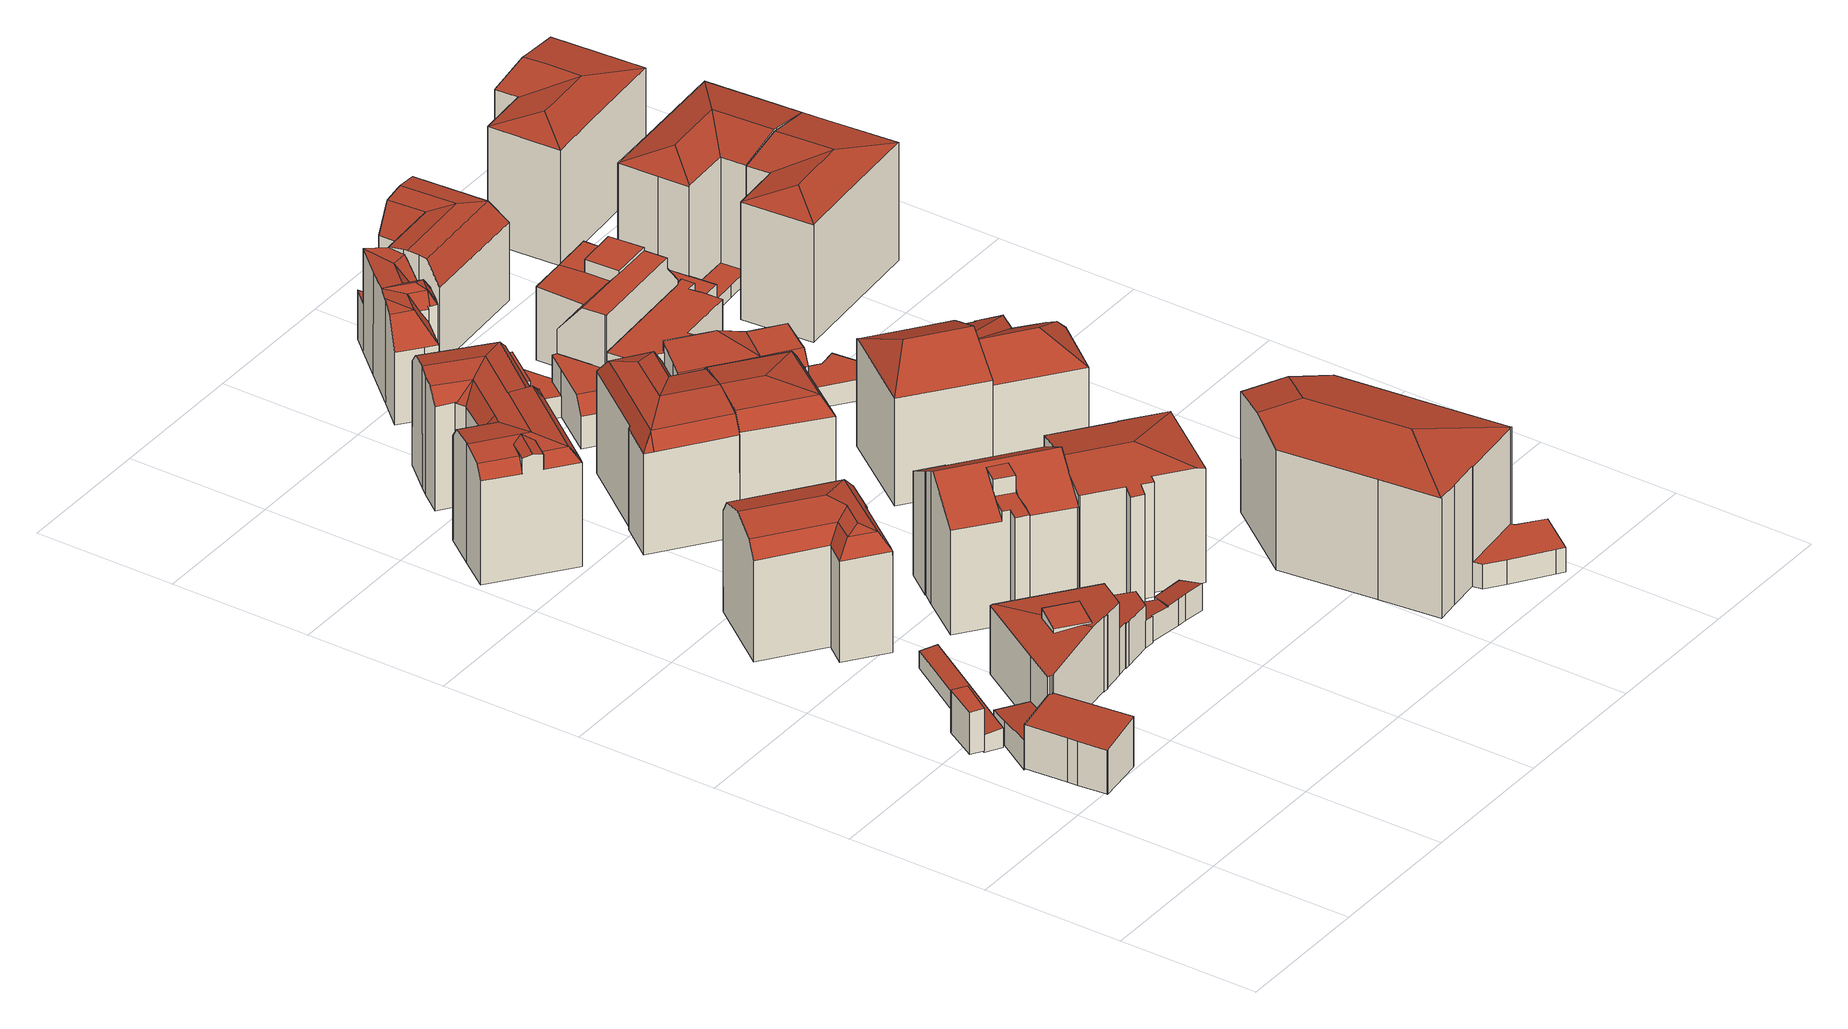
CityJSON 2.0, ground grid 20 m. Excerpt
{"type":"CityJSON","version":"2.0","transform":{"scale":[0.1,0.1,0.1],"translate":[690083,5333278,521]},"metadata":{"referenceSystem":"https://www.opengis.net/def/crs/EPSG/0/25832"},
"CityObjects":{
"building1":{"type":"Building","attributes":{"Gemeindeschluessel":"09162000","HoeheDach":"530.281","HoeheGrund":"523.090","Methode":"2000","NiedrigsteTraufeDesGebaeudes":"529.535","Geometrietyp2DReferenz":"3000","function":"31001_2000","roofType":"1000","measuredHeight":7.19,"storeysAboveGround":2},"geometry":[{"type":"MultiSurface","lod":"2","boundaries":[[[0,1,2,3]],[[4,5,6,7]],[[7,6,8,9]],[[10,11,12,13]],[[14,15,11,10]],[[3,2,16,17]],[[17,16,5,4]],[[13,12,1,0]],[[18,19,15,14]],[[20,8,6,5,16,2,1,12,11,15,19]],[[21,20,19,18]],[[9,21,18,14,10,13,0,3,17,4,7]],[[20,21,9,8]]],"semantics":{"surfaces":[{"type":"WallSurface"},{"type":"RoofSurface"},{"type":"GroundSurface"}],"values":[0,0,0,0,0,0,0,0,0,1,0,2,0]}}]},
"building2":{"type":"Building","attributes":{"Gemeindeschluessel":"09162000","HoeheDach":"529.200","HoeheGrund":"523.000","Methode":"2000","NiedrigsteTraufeDesGebaeudes":"529.200","Geometrietyp2DReferenz":"3000","function":"31001_2000","roofType":"1000","measuredHeight":6.2,"storeysAboveGround":1},"geometry":[{"type":"MultiSurface","lod":"2","boundaries":[[[22,23,24,25]],[[25,24,26,27]],[[23,22,28,29]],[[27,26,29,28]],[[24,23,29,26]],[[22,25,27,28]]],"semantics":{"surfaces":[{"type":"RoofSurface"},{"type":"WallSurface"},{"type":"GroundSurface"}],"values":[0,1,1,2,1,1]}}]},
"building3":{"type":"Building","attributes":{"Gemeindeschluessel":"09162000","HoeheDach":"527.260","HoeheGrund":"522.910","Methode":"2000","NiedrigsteTraufeDesGebaeudes":"526.067","Geometrietyp2DReferenz":"3000","function":"31001_2000","roofType":"1000","measuredHeight":4.35},"geometry":[{"type":"MultiSurface","lod":"2","boundaries":[[[30,31,32,33,34,35]],[[32,31,36,37]],[[37,38,33,32]],[[36,39,40,41,38,37]],[[40,35,34,41]],[[31,30,39,36]],[[30,35,40,39]],[[38,41,34,33]]],"semantics":{"surfaces":[{"type":"GroundSurface"},{"type":"WallSurface"},{"type":"RoofSurface"}],"values":[0,1,1,2,1,1,1,1]}}]},
"building4":{"type":"Building","attributes":{"Gemeindeschluessel":"09162000","HoeheDach":"525.597","HoeheGrund":"522.810","Methode":"2000","NiedrigsteTraufeDesGebaeudes":"525.286","Geometrietyp2DReferenz":"3000","function":"31001_2000","roofType":"1000","measuredHeight":2.79},"geometry":[{"type":"MultiSurface","lod":"2","boundaries":[[[42,43,44,45]],[[46,47,48,49]],[[49,48,50,51]],[[52,53,47,46]],[[45,44,53,52]],[[51,50,43,42]],[[44,43,50,48,47,53]],[[52,46,49,51,42,45]]],"semantics":{"surfaces":[{"type":"WallSurface"},{"type":"RoofSurface"},{"type":"GroundSurface"}],"values":[0,0,0,0,0,0,1,2]}}]},
"building5":{"type":"Building","attributes":{"Gemeindeschluessel":"09162000","HoeheDach":"534.750","HoeheGrund":"522.795","Methode":"2000","NiedrigsteTraufeDesGebaeudes":"532.810","Geometrietyp2DReferenz":"3000","function":"31001_1000","roofType":"1000","measuredHeight":11.96,"storeysAboveGround":3},"geometry":[{"type":"MultiSurface","lod":"2","boundaries":[[[54,55,56,57]],[[58,59,60,61]],[[62,63,64,65]],[[66,67,68,63,62]],[[69,70,71,54,57,72,73,66,62,65,74,75,76,77,78]],[[63,68,79,80,81,82,83,84,85,86,87,88,64]],[[83,89,69,78,84]],[[57,56,90,72]],[[80,91,92,81]],[[69,89,93,70]],[[75,87,86,76]],[[73,94,67,66]],[[84,78,77,85]],[[76,86,85,77]],[[71,95,55,54]],[[60,91,80,79,61]],[[65,64,88,74]],[[92,59,58,82,81]],[[74,88,87,75]],[[83,82,58,61,79,68,67,94,90,56,55,95,93,89]],[[60,59,92,91]],[[72,90,94,73]],[[70,93,95,71]]],"semantics":{"surfaces":[{"type":"WallSurface"},{"type":"GroundSurface"},{"type":"RoofSurface"}],"values":[0,0,0,0,1,2,0,0,0,0,0,0,0,0,0,0,0,0,0,2,2,0,0]}}]},
"building6":{"type":"Building","attributes":{"Gemeindeschluessel":"09162000","HoeheDach":"540.780","HoeheGrund":"522.710","Methode":"2000","NiedrigsteTraufeDesGebaeudes":"537.355","Geometrietyp2DReferenz":"3000","function":"31001_1000","roofType":"3400","measuredHeight":18.07,"storeysAboveGround":5},"geometry":[{"type":"MultiSurface","lod":"2","boundaries":[[[96,97,98,99,100,101,102,103]],[[104,105,106,107]],[[99,98,108,109,110]],[[99,110,111,107,106,112,100]],[[96,103,113,114,115]],[[116,117,104,107,111]],[[115,114,118,119,120]],[[105,121,112,106]],[[109,116,111,110]],[[118,114,113,122,121,105]],[[119,116,109,108,120]],[[97,96,115,120]],[[102,122,113,103]],[[118,105,104,117,123]],[[97,120,108,98]],[[123,117,116,119]],[[101,121,122,102]],[[100,112,121,101]],[[118,123,119]]],"semantics":{"surfaces":[{"type":"GroundSurface"},{"type":"RoofSurface"},{"type":"WallSurface"}],"values":[0,1,2,2,2,1,1,1,1,1,1,2,2,1,2,1,2,2,1]}}]},
"building7":{"type":"Building","attributes":{"Gemeindeschluessel":"09162000","HoeheDach":"525.700","HoeheGrund":"522.750","Methode":"2000","NiedrigsteTraufeDesGebaeudes":"525.137","Geometrietyp2DReferenz":"3000","function":"31001_2000","roofType":"3100","measuredHeight":2.95},"geometry":[{"type":"MultiSurface","lod":"2","boundaries":[[[124,125,126,127,128]],[[128,127,129,130]],[[131,132,125,124]],[[124,128,130,133,134,131]],[[135,136,129,127,126]],[[133,136,135,137,134]],[[134,137,132,131]],[[130,129,136,133]],[[132,137,135,126,125]]],"semantics":{"surfaces":[{"type":"WallSurface"},{"type":"GroundSurface"},{"type":"RoofSurface"}],"values":[0,0,0,1,2,0,0,0,2]}}]},
"building8":{"type":"Building","attributes":{"Gemeindeschluessel":"09162000","HoeheDach":"529.600","HoeheGrund":"522.852","Methode":"2000","NiedrigsteTraufeDesGebaeudes":"525.280","Geometrietyp2DReferenz":"3000","function":"31001_2000","roofType":"1000","measuredHeight":6.75},"geometry":[{"type":"MultiSurface","lod":"2","boundaries":[[[138,139,140,141,142,143,144,145,146]],[[147,148,149,150]],[[151,152,153]],[[154,139,138,155]],[[156,153,152,157,158,159,160,161,162]],[[163,164,156,162]],[[165,166,149,148,167,168]],[[169,170,171,172]],[[173,159,158,174]],[[171,170,175,151,153,156,176]],[[177,161,160,178]],[[164,179,165,168,180,181,176,156]],[[182,169,172,183,154,155,184,185,186,187,188,147,150,189,179,164,163,177,178,173,174,190]],[[150,149,166,189]],[[163,162,161,177]],[[180,191,192,181]],[[183,140,139,154]],[[185,145,144,186]],[[186,144,143,191,187]],[[155,138,146,184]],[[174,158,157,190]],[[182,175,170,169]],[[188,167,148,147]],[[189,166,165,179]],[[178,160,159,173]],[[184,146,145,185]],[[182,190,157,152,151,175]],[[188,187,191,180,168,167]],[[172,171,141,140,183]],[[191,143,142,192]],[[171,176,181,192,142,141]]],"semantics":{"surfaces":[{"type":"RoofSurface"},{"type":"WallSurface"},{"type":"GroundSurface"}],"values":[0,1,1,1,0,1,0,1,1,0,1,1,2,1,1,0,1,1,1,1,1,1,1,1,1,1,1,1,1,1,1]}}]},
"building9":{"type":"Building","attributes":{"Gemeindeschluessel":"09162000","HoeheDach":"540.481","HoeheGrund":"522.780","Methode":"2000","NiedrigsteTraufeDesGebaeudes":"538.000","Geometrietyp2DReferenz":"3000","function":"31001_1000","roofType":"3400","measuredHeight":17.7,"storeysAboveGround":5},"geometry":[{"type":"MultiSurface","lod":"2","boundaries":[[[193,194,195,196,197]],[[198,199,200,201,202]],[[203,204,205,206]],[[205,204,207,208]],[[209,210,211,212,213]],[[214,215,216]],[[217,218,219]],[[220,221,222,223,224,199,198,225,226,210,209,227,228,229,230]],[[224,223,231,195,194,232]],[[228,227,233,234,235,236]],[[219,218,237,238]],[[196,239,197]],[[206,220,230,203]],[[237,240,238]],[[238,205,208]],[[241,193,197,239,242]],[[216,215,243,244]],[[244,217,219,216]],[[240,245,206,238]],[[246,196,195,231]],[[241,243,215,214,193]],[[208,207,247,248,249,250]],[[238,206,205]],[[222,217,244,243,241,242,246,231,223]],[[208,250,219,238]],[[228,236,251,229]],[[209,213,233,227]],[[252,247,253]],[[193,250,249,254,232,194]],[[207,234,233,213,212,247]],[[249,201,200,254]],[[221,245,240,237,218,217,222]],[[249,248,202,201]],[[219,250,193,214,216]],[[226,225,252,253,255]],[[248,247,252,202]],[[221,220,206,245]],[[226,255,211,210]],[[199,224,232,254,200]],[[198,202,252,225]],[[246,242,239,196]],[[203,230,229,251]],[[207,204,235,234]],[[255,253,247,212,211]],[[251,236,235,204,203]]],"semantics":{"surfaces":[{"type":"RoofSurface"},{"type":"WallSurface"},{"type":"GroundSurface"}],"values":[0,1,0,0,1,1,0,2,1,1,0,1,1,0,0,0,1,0,0,0,0,0,0,1,0,1,1,0,0,0,0,1,0,0,1,0,1,1,1,1,1,1,0,0,0]}}]},
"building10":{"type":"Building","attributes":{"Gemeindeschluessel":"09162000","HoeheDach":"542.320","HoeheGrund":"522.720","Methode":"2000","NiedrigsteTraufeDesGebaeudes":"537.851","Geometrietyp2DReferenz":"3000","function":"31001_1000","roofType":"3100","measuredHeight":19.6,"storeysAboveGround":5},"geometry":[{"type":"MultiSurface","lod":"2","boundaries":[[[256,257,258,259]],[[260,261,262,263,264,265]],[[262,266,267,263]],[[268,269,270,271]],[[272,273,274,275]],[[265,264,276]],[[266,262,261]],[[277,278,279,280]],[[281,282,283,284]],[[285,261,260]],[[277,286,287,288,278]],[[285,289,290]],[[264,263,267]],[[280,279,257,256]],[[286,271,270,291,292,287]],[[292,291,276]],[[259,258,293,294]],[[289,285,260,265,276,291,270,269,295]],[[294,293,282,281]],[[296,297,290,298]],[[299,298,290,289,295]],[[300,275,274,301,302]],[[300,296,298,299,268,271,286,277,280,256,259,294,281,284,272,275]],[[299,295,269,268]],[[300,302,297,296]],[[301,288,287,292,276,264,267,266,261,285,290,297,302]],[[284,283,273,272]],[[301,274,273,283,282,293,258,257,279,278,288]]],"semantics":{"surfaces":[{"type":"WallSurface"},{"type":"RoofSurface"},{"type":"GroundSurface"}],"values":[0,0,1,0,0,0,0,0,0,0,0,0,0,0,0,0,0,1,0,0,0,0,2,0,0,1,0,1]}}]},
"building11":{"type":"Building","attributes":{"Gemeindeschluessel":"09162000","HoeheDach":"540.750","HoeheGrund":"522.820","Methode":"2000","NiedrigsteTraufeDesGebaeudes":"537.473","Geometrietyp2DReferenz":"3000","function":"31001_1000","roofType":"3100","measuredHeight":17.93,"storeysAboveGround":5},"geometry":[{"type":"MultiSurface","lod":"2","boundaries":[[[303,304,305,306]],[[307,308,309,310]],[[304,311,312,313,314,315,316,305]],[[317,318,319,320,321]],[[322,323,313,312]],[[320,319,316,315,324,325]],[[326,327,328,323,322,307]],[[329,317,321,330]],[[331,332,317,329]],[[326,325,324,327]],[[332,303,306,318,317]],[[329,330,326,307]],[[313,323,328,314]],[[330,321,326]],[[331,329,307,310]],[[316,319,318,306,305]],[[304,303,332,331,310,309,311]],[[328,327,324,315,314]],[[308,307,322]],[[312,311,309,308,322]],[[320,325,326,321]]],"semantics":{"surfaces":[{"type":"WallSurface"},{"type":"RoofSurface"},{"type":"GroundSurface"}],"values":[0,1,2,1,0,0,1,1,1,1,1,1,0,1,1,0,0,0,1,0,1]}}]},
"building12":{"type":"Building","attributes":{"Gemeindeschluessel":"09162000","HoeheDach":"541.090","HoeheGrund":"522.820","Methode":"2000","NiedrigsteTraufeDesGebaeudes":"539.220","Geometrietyp2DReferenz":"3000","function":"31001_1000","roofType":"3200","measuredHeight":18.27,"storeysAboveGround":5},"geometry":[{"type":"MultiSurface","lod":"2","boundaries":[[[333,334,335,336]],[[337,338,339,340,341,342,343,344,345,346,347]],[[348,349,344,343,350]],[[351,337,347,352]],[[353,354,334,333]],[[355,346,345,356]],[[357,358,342,341]],[[348,350,354,353]],[[341,340,359,360,357]],[[361,339,338,362]],[[360,359,361,362,351,352,355,356,349,348,353,333,336,363]],[[356,345,344,349]],[[337,351,362,338]],[[342,358,364,335,334,354,350,343]],[[357,360,363,364,358]],[[346,355,352,347]],[[336,335,364,363]],[[359,340,339,361]]],"semantics":{"surfaces":[{"type":"WallSurface"},{"type":"RoofSurface"},{"type":"GroundSurface"}],"values":[0,1,0,0,0,0,1,0,0,0,2,0,0,1,0,0,0,0]}}]},
"building13":{"type":"Building","attributes":{"Gemeindeschluessel":"09162000","HoeheDach":"540.909","HoeheGrund":"522.875","Methode":"2000","NiedrigsteTraufeDesGebaeudes":"537.781","Geometrietyp2DReferenz":"3000","function":"31001_1000","roofType":"3200","measuredHeight":18.03,"storeysAboveGround":4},"geometry":[{"type":"MultiSurface","lod":"2","boundaries":[[[365,366,367,368,369,370,371]],[[372,373,374,375,376,377,378,379]],[[380,381,382,383]],[[384,371,370,372,379,385]],[[372,370,369,373]],[[380,378,381]],[[385,379,378,380]],[[384,386,365,371]],[[366,376,375,367]],[[381,378,377,382]],[[367,375,374,368]],[[365,386,383,382,377,376,366]],[[384,385,380,383,386]],[[368,374,373,369]]],"semantics":{"surfaces":[{"type":"GroundSurface"},{"type":"RoofSurface"},{"type":"WallSurface"}],"values":[0,1,1,2,2,1,1,2,2,1,2,2,1,2]}}]},
"building14":{"type":"Building","attributes":{"Gemeindeschluessel":"09162000","HoeheDach":"524.610","HoeheGrund":"522.858","Methode":"2000","NiedrigsteTraufeDesGebaeudes":"524.610","Geometrietyp2DReferenz":"3000","function":"31001_2000","roofType":"1000","measuredHeight":1.75},"geometry":[{"type":"MultiSurface","lod":"2","boundaries":[[[387,388,389,390]],[[391,392,393,394]],[[389,388,391,394]],[[388,387,392,391]],[[387,390,393,392]],[[394,393,390,389]]],"semantics":{"surfaces":[{"type":"WallSurface"},{"type":"GroundSurface"},{"type":"RoofSurface"}],"values":[0,0,1,0,2,0]}}]},
"building15":{"type":"Building","attributes":{"Gemeindeschluessel":"09162000","HoeheDach":"525.666","HoeheGrund":"522.957","Methode":"2000","NiedrigsteTraufeDesGebaeudes":"525.666","Geometrietyp2DReferenz":"3000","function":"31001_2000","roofType":"1000","measuredHeight":2.71,"storeysAboveGround":1},"geometry":[{"type":"MultiSurface","lod":"2","boundaries":[[[395,396,397,398,399,400]],[[395,401,402,396]],[[403,404,405,406,402,401]],[[396,402,406,397]],[[398,405,404,399]],[[399,404,403,400]],[[400,403,401,395]],[[397,406,405,398]]],"semantics":{"surfaces":[{"type":"GroundSurface"},{"type":"WallSurface"},{"type":"RoofSurface"}],"values":[0,1,2,1,1,1,1,1]}}]},
"building16":{"type":"Building","attributes":{"Gemeindeschluessel":"09162000","HoeheDach":"528.750","HoeheGrund":"522.750","Methode":"3220","NiedrigsteTraufeDesGebaeudes":"528.750","Geometrietyp2DReferenz":"3000","function":"31001_2000","roofType":"9999","measuredHeight":6},"geometry":[{"type":"MultiSurface","lod":"2","boundaries":[[[407,408,409,410]],[[408,411,412,409]],[[410,409,412,413,414]],[[415,416,414,413]],[[416,415,411,408,407]],[[411,415,413,412]],[[416,407,410,414]]],"semantics":{"surfaces":[{"type":"WallSurface"},{"type":"GroundSurface"},{"type":"RoofSurface"}],"values":[0,0,1,0,2,0,0]}}]},
"building17":{"type":"Building","attributes":{"Gemeindeschluessel":"09162000","HoeheDach":"529.660","HoeheGrund":"522.800","Methode":"2000","NiedrigsteTraufeDesGebaeudes":"527.504","Geometrietyp2DReferenz":"3000","function":"31001_1000","roofType":"1000","measuredHeight":6.86,"storeysAboveGround":2},"geometry":[{"type":"MultiSurface","lod":"2","boundaries":[[[417,418,419,420]],[[421,422,423,424]],[[425,426,427,428,429]],[[427,426,419,418,430,423,422,431,432,433,434]],[[428,427,434,435]],[[436,431,422,421]],[[437,435,434,433,438]],[[439,430,418,417]],[[424,423,430,439]],[[420,419,426,425]],[[438,433,432,440]],[[429,428,435,437]],[[440,432,431,436]],[[437,438,440,436,421,424,439,417,420,425,429]]],"semantics":{"surfaces":[{"type":"WallSurface"},{"type":"RoofSurface"},{"type":"GroundSurface"}],"values":[0,0,0,1,1,0,0,0,0,0,0,0,0,2]}}]},
"building18":{"type":"Building","attributes":{"Gemeindeschluessel":"09162000","HoeheDach":"537.560","HoeheGrund":"522.460","Methode":"2000","NiedrigsteTraufeDesGebaeudes":"529.560","Geometrietyp2DReferenz":"3000","function":"31001_1000","roofType":"1000","measuredHeight":15.1,"storeysAboveGround":3},"geometry":[{"type":"MultiSurface","lod":"2","boundaries":[[[441,442,443,444,445,446,447]],[[446,445,448]],[[449,450,451]],[[445,444,452,448]],[[453,454,455,456,457]],[[458,459,460,461,462]],[[463,464,465,458,462,466]],[[467,449,451,468,453]],[[469,468,451,470]],[[467,453,457,464,463]],[[471,472,473]],[[474,475,476,470,451,450]],[[452,474,450,449,467]],[[468,477,454,453]],[[478,479,480,481]],[[482,475,474,452]],[[443,442,482,452]],[[483,457,456,484]],[[485,486,487,484,456,455]],[[448,452,488]],[[484,487,489,483]],[[446,448,490]],[[491,466,462,461]],[[460,480,479,491,461]],[[492,463,466,491]],[[463,488,452,467]],[[441,476,475,482,442]],[[460,459,481,480]],[[493,489,487,486]],[[444,443,452]],[[494,483,489,493]],[[495,477,468,469]],[[496,447,446,490,497]],[[492,473,472,497,490,448]],[[476,441,447,496,478,481,459,458,465,494,493,486,485,495,469,470]],[[463,492,448,488]],[[465,464,457,483,494]],[[495,485,455,454,477]],[[471,479,478,496,497,472]],[[471,473,492,491,479]]],"semantics":{"surfaces":[{"type":"WallSurface"},{"type":"RoofSurface"},{"type":"GroundSurface"}],"values":[0,1,0,1,1,0,0,1,0,1,0,0,1,1,0,1,1,0,0,1,1,1,1,1,1,1,0,0,0,1,0,0,0,1,2,1,0,0,0,1]}}]},
"building19":{"type":"Building","attributes":{"Gemeindeschluessel":"09162000","HoeheDach":"525.830","HoeheGrund":"522.740","Methode":"2000","NiedrigsteTraufeDesGebaeudes":"525.830","Geometrietyp2DReferenz":"3000","function":"31001_2463","roofType":"1000","measuredHeight":3.09},"geometry":[{"type":"MultiSurface","lod":"2","boundaries":[[[498,499,500,501]],[[502,503,504,505,500,499]],[[501,500,505,506]],[[507,502,499,498]],[[508,503,502,507]],[[498,501,506,509,508,507]],[[506,505,504,509]],[[509,504,503,508]]],"semantics":{"surfaces":[{"type":"WallSurface"},{"type":"RoofSurface"},{"type":"GroundSurface"}],"values":[0,1,0,0,0,2,0,0]}}]},
"building20":{"type":"Building","attributes":{"Gemeindeschluessel":"09162000","HoeheDach":"542.070","HoeheGrund":"522.869","Methode":"2000","NiedrigsteTraufeDesGebaeudes":"538.625","Geometrietyp2DReferenz":"3000","function":"31001_1000","roofType":"3200","measuredHeight":19.2,"storeysAboveGround":5},"geometry":[{"type":"MultiSurface","lod":"2","boundaries":[[[510,511,512,513]],[[510,514,515,516,511]],[[517,518,519,515]],[[520,517,515,514]],[[520,514,510,513,521,522,523]],[[519,516,515]],[[522,524,525,523]],[[521,526,524,522]],[[518,525,524,526,512,511,516,519]],[[513,512,526,521]],[[520,523,525,518,517]]],"semantics":{"surfaces":[{"type":"WallSurface"},{"type":"RoofSurface"},{"type":"GroundSurface"}],"values":[0,0,1,0,2,1,0,0,1,0,0]}}]},
"building21":{"type":"Building","attributes":{"Gemeindeschluessel":"09162000","HoeheDach":"542.350","HoeheGrund":"522.806","Methode":"2000","NiedrigsteTraufeDesGebaeudes":"526.430","Geometrietyp2DReferenz":"3000","function":"31001_1000","roofType":"3200","measuredHeight":19.54,"storeysAboveGround":6},"geometry":[{"type":"MultiSurface","lod":"2","boundaries":[[[527,528,529,530]],[[527,530,531,532,533,534,535,536]],[[537,538,539,540]],[[536,541,542,543,528,527]],[[544,540,539,545,546]],[[547,548,549,550]],[[547,550,551,537,540,544,552,553,554,542,541,555,556,557,558,559]],[[541,536,535,555]],[[560,561,546,545]],[[556,534,533,557]],[[552,544,546,561,562]],[[528,543,563,564,565,566,549,548,529]],[[554,563,543,542]],[[558,532,531,559]],[[538,567,566,565,560,545,539]],[[555,535,534,556]],[[551,567,538,537]],[[557,533,532,558]],[[552,562,568,553]],[[554,553,568,564,563]],[[551,550,549,566,567]],[[565,564,568,562,561,560]],[[547,559,531,530,529,548]]],"semantics":{"surfaces":[{"type":"WallSurface"},{"type":"RoofSurface"},{"type":"GroundSurface"}],"values":[0,1,0,0,0,0,2,0,1,0,0,1,0,0,1,0,0,0,0,0,0,1,0]}}]},
"building22":{"type":"Building","attributes":{"Gemeindeschluessel":"09162000","HoeheDach":"524.960","HoeheGrund":"522.731","Methode":"2000","NiedrigsteTraufeDesGebaeudes":"524.960","Geometrietyp2DReferenz":"3000","function":"31001_2000","roofType":"1000","measuredHeight":2.23},"geometry":[{"type":"MultiSurface","lod":"2","boundaries":[[[569,570,571,572]],[[506,573,574,501]],[[574,573,571,570,575,576,577]],[[572,571,573,506]],[[578,575,570,569]],[[579,580,578,569,572,506,501]],[[501,574,577,579]],[[580,576,575,578]],[[579,577,576,580]]],"semantics":{"surfaces":[{"type":"WallSurface"},{"type":"RoofSurface"},{"type":"GroundSurface"}],"values":[0,0,1,0,0,2,0,0,0]}}]},
"building23":{"type":"Building","attributes":{"Gemeindeschluessel":"09162000","HoeheDach":"533.553","HoeheGrund":"522.629","Methode":"2000","NiedrigsteTraufeDesGebaeudes":"530.697","Geometrietyp2DReferenz":"3000","function":"31001_1000","roofType":"2100","measuredHeight":10.92,"storeysAboveGround":3},"geometry":[{"type":"MultiSurface","lod":"2","boundaries":[[[581,582,583,584]],[[585,586,587,588]],[[589,590,591,592]],[[593,591,590,594,595,596,597]],[[598,599,586,585]],[[584,583,599,598]],[[600,588,587,596,595]],[[601,602,603,604]],[[605,593,597]],[[600,595,594,606]],[[596,587,586,599,583,582,607,608,597]],[[593,605,602,601,592,591]],[[609,607,582,581]],[[609,604,603,608,607]],[[609,581,584,598,585,588,600,606,589,592,601,604]],[[608,603,602,605,597]],[[606,594,590,589]]],"semantics":{"surfaces":[{"type":"WallSurface"},{"type":"RoofSurface"},{"type":"GroundSurface"}],"values":[0,0,0,1,0,0,0,0,1,0,1,0,0,0,2,1,0]}}]},
"building24":{"type":"Building","attributes":{"Gemeindeschluessel":"09162000","HoeheDach":"541.060","HoeheGrund":"522.873","Methode":"2000","NiedrigsteTraufeDesGebaeudes":"537.769","Geometrietyp2DReferenz":"3000","function":"31001_1000","roofType":"3200","measuredHeight":18.19,"storeysAboveGround":5},"geometry":[{"type":"MultiSurface","lod":"2","boundaries":[[[610,611,612,613,614,615]],[[616,612,611,617]],[[618,619,620,621,520,523,622,616,617]],[[618,617,611,610,623]],[[624,625,626,623,627,628]],[[621,629,630,520]],[[520,630,628,627,615,614,523]],[[622,613,612,616]],[[618,623,626,619]],[[623,610,615,627]],[[629,624,628,630]],[[620,619,626,625,631]],[[523,614,613,622]],[[620,631,629,621]],[[629,631,625,624]]],"semantics":{"surfaces":[{"type":"RoofSurface"},{"type":"WallSurface"},{"type":"GroundSurface"}],"values":[0,1,2,1,0,1,1,1,1,0,0,1,1,1,0]}}]},
"building25":{"type":"Building","attributes":{"Gemeindeschluessel":"09162000","HoeheDach":"532.200","HoeheGrund":"522.630","Methode":"2000","NiedrigsteTraufeDesGebaeudes":"532.200","Geometrietyp2DReferenz":"3000","function":"31001_1000","roofType":"1000","measuredHeight":9.57,"storeysAboveGround":3},"geometry":[{"type":"MultiSurface","lod":"2","boundaries":[[[632,633,634,635]],[[636,637,638,639]],[[639,638,640,641]],[[642,643,644,645]],[[646,647,648,592]],[[633,649,650,648,647,651,640,638,637,644,643,652,634]],[[635,653,642,645,636,639,641,654,646,592,589,606,632]],[[641,640,651,654]],[[592,648,650,589]],[[606,649,633,632]],[[654,651,647,646]],[[635,634,652,653]],[[645,644,637,636]],[[653,652,643,642]],[[589,650,649,606]]],"semantics":{"surfaces":[{"type":"WallSurface"},{"type":"RoofSurface"},{"type":"GroundSurface"}],"values":[0,0,0,0,0,1,2,0,0,0,0,0,0,0,0]}}]},
"building26":{"type":"Building","attributes":{"Gemeindeschluessel":"09162000","HoeheDach":"538.000","HoeheGrund":"522.636","Methode":"2000","NiedrigsteTraufeDesGebaeudes":"533.022","Geometrietyp2DReferenz":"3000","function":"31001_1000","roofType":"1000","measuredHeight":15.36,"storeysAboveGround":4},"geometry":[{"type":"MultiSurface","lod":"2","boundaries":[[[655,656,657,658]],[[635,659,660,661]],[[657,656,662,663]],[[664,661,660,665,666]],[[667,662,656,655,668,669]],[[670,671,664,666]],[[672,673,674,670,675]],[[672,663,662,667]],[[665,660,659,668,655,658]],[[642,676,677,653]],[[667,669,677,676,678,679,680,681]],[[670,666,665,658,675]],[[678,682,683,679]],[[635,653,677,669,668,659]],[[671,670,674,684,685]],[[680,684,674,673,681]],[[682,678,676,642]],[[680,679,683,685,684]],[[672,675,658,657,663]],[[672,667,681,673]],[[635,661,664,671,685,683,682,642,653]]],"semantics":{"surfaces":[{"type":"WallSurface"},{"type":"RoofSurface"},{"type":"GroundSurface"}],"values":[0,0,1,0,0,0,1,0,1,0,1,1,0,0,0,1,0,0,0,1,2]}}]},
"building27":{"type":"Building","attributes":{"Gemeindeschluessel":"09162000","HoeheDach":"525.721","HoeheGrund":"522.886","Methode":"2000","NiedrigsteTraufeDesGebaeudes":"525.721","Geometrietyp2DReferenz":"3000","function":"31001_2463","roofType":"1000","measuredHeight":2.83},"geometry":[{"type":"MultiSurface","lod":"2","boundaries":[[[686,687,688,521]],[[513,689,690,691]],[[688,687,692,693,694,690,689]],[[691,690,694,695]],[[513,691,695,696,697,686,521]],[[521,688,689,513]],[[697,692,687,686]],[[696,693,692,697]],[[695,694,693,696]]],"semantics":{"surfaces":[{"type":"WallSurface"},{"type":"RoofSurface"},{"type":"GroundSurface"}],"values":[0,0,1,0,2,0,0,0,0]}}]},
"building28":{"type":"Building","attributes":{"Gemeindeschluessel":"09162000","HoeheDach":"525.741","HoeheGrund":"522.629","Methode":"2000","NiedrigsteTraufeDesGebaeudes":"525.741","Geometrietyp2DReferenz":"3000","function":"31001_2463","roofType":"1000","measuredHeight":3.11},"geometry":[{"type":"MultiSurface","lod":"2","boundaries":[[[698,699,700,701]],[[702,694,703,704]],[[705,706,699,698]],[[701,700,693,707]],[[601,708,709,710]],[[704,703,711,712]],[[604,601,710,705,698,701,707,702,704,712]],[[604,713,708,601]],[[712,711,713,604]],[[711,703,694,693,700,699,706,709,708,713]],[[710,709,706,705]],[[707,693,694,702]]],"semantics":{"surfaces":[{"type":"WallSurface"},{"type":"GroundSurface"},{"type":"RoofSurface"}],"values":[0,0,0,0,0,0,1,0,0,2,0,0]}}]},
"building29":{"type":"Building","attributes":{"Gemeindeschluessel":"09162000","HoeheDach":"537.800","HoeheGrund":"522.390","Methode":"2000","NiedrigsteTraufeDesGebaeudes":"533.200","Geometrietyp2DReferenz":"3000","function":"31001_1000","roofType":"3400","measuredHeight":15.41,"storeysAboveGround":4},"geometry":[{"type":"MultiSurface","lod":"2","boundaries":[[[714,715,716,717,718]],[[719,720,721,722,723]],[[724,725,726,727]],[[728,729,723,722]],[[725,730,731,726]],[[732,714,718,733,734]],[[735,719,723,729,736]],[[717,716,737,725,724]],[[715,738,739,737,716]],[[733,718,717,724,728]],[[730,740,741,731]],[[741,735,736,727,726,731]],[[737,739,730,725]],[[732,734,721,720]],[[739,738,740,730]],[[728,724,727,736,729]],[[733,728,722,721,734]],[[738,715,714,732,720,719,735,741,740]]],"semantics":{"surfaces":[{"type":"WallSurface"},{"type":"RoofSurface"},{"type":"GroundSurface"}],"values":[0,0,1,1,1,0,0,1,0,1,0,0,1,0,0,1,1,2]}}]},
"building30":{"type":"Building","attributes":{"Gemeindeschluessel":"09162000","HoeheDach":"525.777","HoeheGrund":"522.864","Methode":"1000","NiedrigsteTraufeDesGebaeudes":"525.777","Geometrietyp2DReferenz":"3000","function":"31001_2000","roofType":"1000","measuredHeight":2.91},"geometry":[{"type":"MultiSurface","lod":"2","boundaries":[[[742,697,686,743]],[[744,745,743,686]],[[742,743,745,746,747,748,749]],[[750,746,745,744]],[[686,697,751,752,753,750,744]],[[749,751,697,742]],[[752,748,747,753]],[[753,747,746,750]],[[751,749,748,752]]],"semantics":{"surfaces":[{"type":"WallSurface"},{"type":"RoofSurface"},{"type":"GroundSurface"}],"values":[0,0,1,0,2,0,0,0,0]}}]},
"building31":{"type":"Building","attributes":{"Gemeindeschluessel":"09162000","HoeheDach":"526.590","HoeheGrund":"522.786","Methode":"2000","NiedrigsteTraufeDesGebaeudes":"524.908","Geometrietyp2DReferenz":"3000","function":"31001_2000","roofType":"1000","measuredHeight":3.8},"geometry":[{"type":"MultiSurface","lod":"2","boundaries":[[[754,755,756,757]],[[758,759,760,761]],[[762,763,764,765,766,767]],[[765,768,769,770,771,772,773,774,775,756,755,766]],[[765,764,776,768]],[[774,773,777,761,760,778]],[[775,774,778,779,780,781]],[[776,782,770,769,768]],[[780,779,763,762]],[[772,783,777,773]],[[754,757,781,780,762,767]],[[758,761,777,783]],[[770,782,784,771]],[[775,781,757,756]],[[772,771,784,759,758,783]],[[776,764,763,779,778,760,759,784,782]],[[755,754,767,766]]],"semantics":{"surfaces":[{"type":"WallSurface"},{"type":"GroundSurface"},{"type":"RoofSurface"}],"values":[0,0,0,1,0,0,0,0,0,0,2,2,0,0,0,2,0]}}]},
"building32":{"type":"Building","attributes":{"Gemeindeschluessel":"09162000","HoeheDach":"526.181","HoeheGrund":"522.899","Methode":"2000","NiedrigsteTraufeDesGebaeudes":"526.181","Geometrietyp2DReferenz":"3000","function":"31001_2000","roofType":"1000","measuredHeight":3.28},"geometry":[{"type":"MultiSurface","lod":"2","boundaries":[[[752,785,786,787,788,753]],[[788,789,790,753]],[[790,789,791,792,793,794]],[[787,791,789,788]],[[753,790,794,752]],[[752,794,793,785]],[[785,793,792,786]],[[786,792,791,787]]],"semantics":{"surfaces":[{"type":"GroundSurface"},{"type":"WallSurface"},{"type":"RoofSurface"}],"values":[0,1,2,1,1,1,1,1]}}]},
"building33":{"type":"Building","attributes":{"Gemeindeschluessel":"09162000","HoeheDach":"526.513","HoeheGrund":"522.500","Methode":"1000","NiedrigsteTraufeDesGebaeudes":"524.288","Geometrietyp2DReferenz":"3000","function":"31001_2000","roofType":"1000","measuredHeight":4.01},"geometry":[{"type":"MultiSurface","lod":"2","boundaries":[[[795,796,797,798,799]],[[800,798,797,801]],[[802,803,804,805]],[[806,807,808,809]],[[810,811,812,813,803,802]],[[806,814,815,796,795,816,807]],[[799,817,816,795]],[[801,797,796,815]],[[818,817,799,798,800,819,820]],[[815,814,806,809,811,810,802,805,821,820,819,800,801]],[[809,808,812,811]],[[813,812,808,807,816,817,818,822,804,803]],[[822,818,820,821,805,804]]],"semantics":{"surfaces":[{"type":"RoofSurface"},{"type":"WallSurface"},{"type":"GroundSurface"}],"values":[0,1,1,1,1,1,1,1,1,2,1,0,1]}}]},
"building34":{"type":"Building","attributes":{"Gemeindeschluessel":"09162000","HoeheDach":"540.800","HoeheGrund":"522.400","Methode":"2000","NiedrigsteTraufeDesGebaeudes":"539.584","Geometrietyp2DReferenz":"3000","function":"31001_1000","roofType":"3200","measuredHeight":18.4,"storeysAboveGround":5},"geometry":[{"type":"MultiSurface","lod":"2","boundaries":[[[823,824,825,826,827,828,829,830,831,832,833,834]],[[835,836,826,825]],[[837,838,839,840,841,842]],[[843,844,835]],[[824,843,835,825]],[[839,838,845,846,847,848,840]],[[846,845,834,833,832,847]],[[842,841,840,848,831,830,829,828]],[[844,849,838,837,836,835]],[[831,848,847,832]],[[824,823,834,845,850,843]],[[850,845,838,849,844,843]],[[827,826,836,837,842,828]]],"semantics":{"surfaces":[{"type":"GroundSurface"},{"type":"WallSurface"},{"type":"RoofSurface"}],"values":[0,1,2,2,1,2,1,1,2,1,1,2,1]}}]},
"building35":{"type":"Building","attributes":{"Gemeindeschluessel":"09162000","HoeheDach":"541.123","HoeheGrund":"522.280","Methode":"1000","NiedrigsteTraufeDesGebaeudes":"539.642","Geometrietyp2DReferenz":"3000","function":"31001_1000","roofType":"3200","measuredHeight":18.84,"storeysAboveGround":5},"geometry":[{"type":"MultiSurface","lod":"2","boundaries":[[[851,847,852,853]],[[854,847,851,855,856,857]],[[858,859,853,852,860,861]],[[853,859,858,862,863,864,865,866,867,868,869,856,855,851]],[[870,861,860,871,872,873]],[[866,865,864,863,873,874,875,876]],[[862,858,861,870,873,863]],[[877,878,857,856,869,868]],[[867,879,877,868]],[[866,876,879,867]],[[874,873,872,880,881,875]],[[879,876,875,881,877]],[[871,860,852,847,854,857,872]],[[881,880,872,857,878,877]]],"semantics":{"surfaces":[{"type":"WallSurface"},{"type":"GroundSurface"},{"type":"RoofSurface"}],"values":[0,0,0,1,2,0,0,0,0,0,2,2,2,2]}}]},
"building36":{"type":"Building","attributes":{"Gemeindeschluessel":"09162000","HoeheDach":"539.900","HoeheGrund":"521.970","Methode":"2000","NiedrigsteTraufeDesGebaeudes":"538.876","Geometrietyp2DReferenz":"3000","function":"31001_1000","roofType":"3200","measuredHeight":17.93,"storeysAboveGround":5},"geometry":[{"type":"MultiSurface","lod":"2","boundaries":[[[882,883,884,885,886,887,888,889,890,891,892,893]],[[894,895,896,886,885,884]],[[896,895,897,898,899,900]],[[901,902,897,903,904,905]],[[900,899,906,889,888,887]],[[886,896,900,887]],[[904,903,897,895,894]],[[883,882,893,902,901,905]],[[898,897,902,907,908,909,906,899]],[[906,909,908,891,890,889]],[[905,904,894]],[[907,902,893,892,891,908]],[[883,905,894,884]]],"semantics":{"surfaces":[{"type":"GroundSurface"},{"type":"WallSurface"},{"type":"RoofSurface"}],"values":[0,1,2,2,1,1,2,1,2,1,2,1,1]}}]}
},
"vertices":[
[41,243,21],[41,243,85],[36,303,85],[36,303,21],[101,310,21],[101,310,92],[102,307,92],[102,307,21],[104,307,93],[104,307,21],[46,188,21],[46,188,85],[42,228,85],[42,228,21],[46,187,21],[46,187,85],[97,310,92],[97,310,21],[113,195,21],[113,195,93],[116,196,93],[116,196,21],
[25,376,82],[42,366,82],[72,411,82],[53,423,82],[72,411,20],[53,423,20],[25,376,20],[42,366,20],
[98,311,19],[97,310,19],[36,303,19],[67,353,19],[84,381,19],[125,355,19],[97,310,58],[36,303,63],[67,353,55],[98,311,57],[125,355,51],[84,381,51],
[172,524,18],[172,524,46],[64,353,46],[64,353,18],[72,411,18],[72,411,43],[86,435,43],[86,435,18],[151,537,43],[151,537,18],[42,366,18],[42,366,43],
[275,326,18],[275,326,124],[242,322,126],[242,322,18],[234,357,124],[234,357,138],[215,326,129],[215,326,127],[104,307,18],[104,307,119],[102,307,119],[102,307,18],[235,322,18],[235,322,127],[208,319,128],[306,370,18],[307,370,18],[278,330,18],[242,321,18],[235,321,18],[101,310,18],[97,310,18],[98,311,18],[125,355,18],[189,458,18],[207,332,127],[176,355,123],[195,386,123],[201,381,124],[193,456,119],[189,458,118],[125,355,118],[98,311,118],[97,310,118],[101,310,118],[306,370,119],[242,321,126],[176,355,129],[195,386,138],[307,370,119],[235,321,127],[278,330,123],
[163,584,17],[108,625,17],[130,653,17],[50,712,17],[121,806,17],[256,706,17],[226,665,17],[224,667,17],[178,693,198],[234,704,186],[111,794,186],[87,761,198],[130,653,165],[130,654,165],[50,712,164],[60,726,186],[121,806,164],[224,667,167],[164,587,167],[163,584,164],[152,658,186],[181,664,192],[162,606,186],[131,629,186],[108,625,164],[256,706,164],[226,665,164],[157,632,192],
[271,438,18],[271,438,42],[281,451,47],[291,464,41],[291,464,18],[346,423,41],[346,423,18],[325,397,18],[325,397,42],[346,422,18],[327,396,18],[336,408,47],[346,422,41],[327,396,42],
[291,328,85],[291,327,85],[298,328,84],[342,333,81],[366,364,77],[327,396,77],[307,370,80],[278,330,86],[275,326,86],[354,433,19],[354,433,43],[355,432,43],[355,432,19],[386,330,56],[386,330,58],[398,351,52],[291,327,19],[291,328,19],[399,354,51],[406,328,58],[420,327,58],[450,323,58],[451,330,56],[453,359,48],[405,363,48],[405,363,19],[399,354,19],[369,378,49],[390,406,43],[346,422,45],[334,405,49],[356,332,19],[356,332,58],[342,333,59],[342,333,19],[450,323,19],[420,327,19],[356,334,58],[374,374,51],[453,359,19],[451,330,19],[369,378,19],[334,405,53],[374,374,53],[356,334,19],[298,328,19],[275,326,19],[278,330,19],[307,370,19],[327,396,19],[346,422,19],[390,406,19],[406,328,19],[327,396,71],[366,364,71],
[83,1079,195],[29,1120,195],[8,1092,188],[51,1059,188],[63,1076,192],[94,1144,18],[64,1166,18],[64,1166,171],[93,1145,170],[94,1144,171],[265,1226,170],[245,1221,188],[181,1138,188],[202,1144,170],[202,1212,195],[150,1144,195],[128,1250,18],[105,1220,18],[105,1220,170],[117,1236,188],[128,1250,191],[85,1059,192],[73,1043,192],[73,1043,188],[105,1003,170],[113,1013,170],[102,1021,188],[202,1144,18],[209,1138,18],[105,1003,18],[1,1082,18],[32,1124,18],[127,1190,18],[126,1205,18],[139,1263,18],[173,1301,18],[202,1278,18],[265,1226,18],[1,1082,170],[32,1124,194],[139,1263,195],[140,1263,195],[163,1289,188],[173,1301,170],[198,1124,170],[188,1133,188],[51,1059,192],[208,1138,170],[54,1041,195],[43,1049,192],[65,1033,192],[65,1033,170],[209,1138,170],[43,1049,170],[159,1201,188],[108,1134,188],[99,1122,188],[94,1071,195],[202,1278,170],[127,1190,170],[126,1203,170],[56,1155,188],[126,1205,171],
[290,623,17],[290,623,197],[318,660,169],[318,660,17],[331,517,184],[331,517,191],[331,517,209],[308,535,209],[308,535,191],[308,535,184],[348,540,209],[325,557,209],[284,486,17],[284,486,184],[295,501,184],[295,501,17],[452,558,17],[452,558,170],[412,507,210],[412,507,17],[301,526,184],[278,607,17],[278,607,210],[291,623,197],[291,623,17],[350,634,17],[350,634,169],[452,559,169],[452,559,17],[324,508,184],[234,547,17],[234,547,170],[275,602,213],[311,490,184],[311,490,170],[287,507,184],[287,507,169],[351,635,169],[351,635,17],[299,475,184],[364,449,17],[364,449,169],[311,490,17],[299,475,17],[366,448,17],[409,503,213],[366,448,169],
[345,989,169],[345,989,18],[317,1010,18],[317,1010,168],[188,959,188],[179,947,166],[268,882,166],[277,895,188],[268,882,18],[168,955,18],[204,1002,18],[206,1001,18],[285,1105,18],[351,1054,18],[299,1008,188],[318,1011,165],[351,1054,165],[349,1056,170],[334,1054,188],[168,955,166],[204,1002,166],[285,1105,166],[294,1098,166],[286,1088,188],[284,1104,168],[206,1001,169],[244,984,198],[292,1048,198],[307,937,198],[338,980,188],
[528,501,18],[528,501,186],[529,501,186],[529,501,18],[418,386,182],[429,400,186],[443,389,186],[448,397,188],[495,362,188],[484,447,201],[408,503,201],[366,448,186],[367,447,186],[414,411,186],[403,397,182],[412,507,18],[366,448,18],[412,507,200],[418,386,18],[403,397,18],[452,558,18],[452,558,186],[414,411,18],[367,447,18],[504,355,185],[582,460,186],[448,397,18],[504,355,18],[443,389,18],[429,400,18],[583,461,18],[583,461,186],
[268,882,19],[345,989,19],[349,996,19],[352,993,19],[393,963,19],[449,922,19],[366,807,19],[449,922,169],[393,963,169],[352,993,169],[349,996,169],[345,989,178],[338,979,191],[426,913,191],[448,921,169],[365,829,192],[354,902,199],[307,937,199],[277,895,192],[366,807,168],[366,808,169],[268,882,170],
[282,1336,36],[282,1336,19],[268,1348,19],[268,1348,36],[252,1303,19],[252,1303,36],[238,1316,36],[238,1316,19],
[352,993,20],[397,1051,20],[453,1011,20],[424,972,20],[408,985,20],[393,963,20],[352,993,47],[397,1051,47],[393,963,47],[408,985,47],[424,972,47],[453,1011,47],
[306,1267,78],[342,1316,78],[342,1316,18],[306,1267,18],[374,1290,78],[374,1290,18],[333,1236,18],[307,1257,18],[333,1236,78],[307,1257,78],
[395,1165,18],[395,1165,87],[398,1133,87],[398,1133,18],[395,1171,18],[395,1171,87],[395,1168,87],[395,1168,18],[434,1107,18],[434,1107,87],[424,1093,87],[414,1080,65],[414,1080,18],[395,1167,87],[390,1235,87],[384,1238,87],[364,1211,87],[329,1164,87],[319,1151,65],[390,1235,18],[319,1151,18],[364,1211,18],[395,1167,18],[384,1238,18],
[354,1398,15],[354,1398,142],[354,1398,143],[350,1394,145],[334,1375,144],[327,1368,144],[327,1368,15],[326,1382,160],[341,1418,140],[350,1411,140],[350,1411,122],[342,1400,160],[351,1449,160],[375,1450,160],[375,1451,160],[373,1473,163],[350,1494,166],[271,1407,15],[238,1371,15],[238,1371,121],[255,1390,160],[271,1407,165],[289,1426,166],[315,1455,166],[315,1455,15],[274,1410,166],[321,1416,160],[366,1429,123],[366,1429,15],[350,1411,15],[316,1374,121],[316,1374,140],[307,1381,140],[351,1409,140],[354,1406,141],[354,1406,15],[376,1430,123],[282,1336,15],[282,1336,121],[268,1347,121],[268,1347,15],[354,1406,142],[350,1494,86],[373,1473,86],[375,1451,15],[372,1493,15],[372,1493,86],[324,1399,166],[370,1516,86],[319,1374,143],[280,1371,160],[305,1398,160],[370,1516,15],[350,1494,15],[376,1430,15],[317,1376,15],[317,1376,143],
[333,1236,17],[333,1236,48],[374,1290,48],[374,1290,17],[364,1211,48],[384,1238,48],[390,1235,48],[385,1304,48],[385,1304,17],[364,1211,17],[384,1238,17],[390,1235,17],
[512,876,19],[512,876,176],[569,833,176],[569,833,19],[429,763,19],[429,763,176],[512,875,177],[530,687,176],[572,744,211],[499,798,211],[530,687,19],[612,802,19],[613,800,19],[611,797,19],[613,800,176],[611,797,178],[612,802,176],
[776,91,54],[776,91,193],[681,81,193],[681,81,54],[683,68,54],[708,50,54],[761,13,54],[771,6,54],[811,60,54],[778,85,54],[592,161,18],[592,161,193],[576,300,193],[576,300,18],[778,85,18],[776,92,18],[776,92,193],[657,408,18],[618,357,204],[657,408,194],[681,82,18],[681,82,193],[635,77,193],[635,77,18],[601,73,18],[753,336,18],[764,236,18],[780,92,18],[811,60,18],[771,6,18],[761,13,18],[708,50,18],[683,68,18],[664,320,214],[706,371,203],[753,336,193],[780,92,193],[780,93,193],[681,172,214],[602,74,193],[601,73,193],[764,236,193],
[382,1353,17],[382,1353,40],[385,1316,40],[385,1316,17],[385,1304,40],[374,1290,40],[382,1358,40],[372,1356,40],[342,1316,40],[382,1358,17],[342,1316,17],[372,1356,17],
[524,960,16],[524,960,97],[453,1011,97],[453,1011,16],[395,1053,16],[395,1053,97],[394,1054,97],[394,1054,16],[438,1111,16],[438,1111,126],[491,1072,126],[491,1072,16],[494,1070,126],[434,1107,125],[414,1080,118],[403,1066,115],[490,1003,115],[397,1051,16],[397,1051,97],[414,1080,16],[569,1017,16],[569,1017,115],[541,978,115],[541,978,16],[525,1049,115],[434,1107,16],[527,958,97],[536,970,115],[527,958,16],
[665,764,168],[666,765,168],[636,786,168],[632,782,171],[611,797,171],[574,747,199],[636,786,19],[666,765,19],[648,740,19],[681,712,19],[687,687,19],[629,613,19],[632,782,19],[648,740,168],[627,685,201],[684,698,174],[681,712,169],[565,735,199],[563,732,201],[629,613,168],[530,687,168],[687,687,168],
[398,1133,16],[398,1133,112],[395,1165,112],[395,1165,16],[582,1163,16],[582,1163,112],[568,1162,112],[568,1162,16],[570,1146,112],[570,1146,16],[567,1180,16],[567,1180,112],[581,1182,112],[581,1182,16],[487,1108,16],[487,1108,112],[491,1072,112],[434,1107,112],[438,1111,112],[572,1115,112],[567,1178,112],[567,1178,16],[572,1115,16],
[540,1209,166],[540,1209,170],[480,1205,170],[480,1205,166],[395,1165,166],[395,1167,166],[395,1167,16],[536,1259,170],[477,1254,170],[390,1235,16],[392,1199,166],[390,1235,122],[536,1259,151],[542,1176,166],[542,1176,151],[456,1241,121],[456,1241,16],[477,1254,151],[474,1289,151],[453,1309,123],[479,1218,151],[567,1180,120],[567,1178,120],[561,1263,121],[557,1318,120],[557,1318,121],[534,1294,151],[561,1263,16],[557,1318,16],[453,1309,122],[453,1309,16],
[622,817,19],[622,817,47],[612,802,47],[569,833,47],[615,897,47],[615,897,19],[657,863,47],[656,872,47],[618,894,47],[618,894,19],[656,872,19],[657,863,19],
[639,909,16],[639,909,47],[656,881,47],[656,881,16],[618,894,16],[620,896,47],[620,896,16],[630,993,16],[630,993,47],[656,872,16],[569,1017,47],[605,990,47],[605,990,16],[605,930,47],[605,930,16],[541,978,47],
[375,1451,14],[376,1430,14],[376,1430,166],[375,1445,168],[375,1451,167],[438,1531,14],[440,1498,14],[440,1498,123],[440,1498,122],[438,1531,123],[494,1454,168],[525,1429,164],[518,1536,164],[488,1534,168],[462,1478,164],[458,1532,164],[546,1412,128],[538,1538,128],[372,1493,14],[373,1472,164],[372,1493,122],[483,1534,14],[483,1534,167],[377,1419,164],[378,1400,14],[378,1400,128],[546,1412,14],[538,1538,14],
[657,863,48],[622,817,48],[682,776,19],[682,776,48],[705,779,48],[708,779,48],[704,838,48],[659,836,48],[705,779,19],[659,836,19],[704,838,19],[708,779,19],
[748,856,39],[748,856,18],[727,855,18],[727,855,43],[655,882,46],[655,882,51],[701,885,56],[701,885,50],[705,838,48],[705,838,56],[704,838,56],[704,838,18],[749,842,18],[749,842,39],[659,836,18],[657,863,18],[656,872,18],[656,881,18],[643,923,18],[698,929,18],[701,883,18],[725,885,18],[659,836,51],[698,929,50],[701,883,56],[702,883,56],[702,883,48],[725,885,43],[656,872,51],[643,923,45],[656,881,51],
[749,842,19],[761,842,19],[765,793,19],[758,783,19],[758,783,52],[708,779,52],[765,793,52],[761,842,52],[749,842,52],[704,838,52],
[666,1188,33],[701,1191,33],[739,1194,33],[736,1230,33],[663,1226,33],[736,1230,15],[739,1194,15],[561,1263,15],[561,1263,55],[659,1270,55],[659,1270,15],[581,1182,15],[581,1182,55],[567,1180,55],[567,1180,15],[564,1219,15],[567,1183,15],[567,1183,55],[564,1219,55],[666,1188,15],[701,1191,15],[666,1188,55],[663,1226,55],[662,1226,55],[663,1226,15],[662,1226,15],[662,1227,15],[662,1227,55],
[751,1059,14],[678,1053,14],[670,1155,14],[742,1161,14],[742,1162,14],[739,1194,14],[740,1194,14],[808,1199,14],[812,1199,14],[876,1205,14],[878,1172,14],[887,1070,14],[670,1155,186],[742,1161,186],[742,1162,186],[815,1116,198],[811,1167,198],[808,1199,198],[740,1194,186],[739,1194,186],[678,1053,186],[725,1108,198],[887,1070,186],[878,1172,186],[876,1205,186],[812,1199,197],[747,1110,198],[751,1059,186],
[876,1205,13],[812,1199,200],[812,1199,13],[873,1239,186],[873,1239,13],[866,1342,13],[866,1342,186],[739,1194,13],[807,1199,13],[807,1199,201],[739,1194,187],[736,1229,13],[736,1230,13],[734,1230,13],[664,1226,13],[662,1226,13],[659,1270,13],[656,1327,13],[727,1332,13],[736,1229,187],[804,1234,201],[800,1286,201],[736,1230,187],[734,1230,187],[664,1226,187],[662,1226,186],[656,1327,186],[727,1332,186],[659,1270,186],[731,1281,201],[710,1279,201],
[723,1413,10],[649,1407,10],[642,1510,10],[716,1516,10],[717,1516,10],[715,1549,10],[781,1553,10],[784,1553,10],[795,1554,10],[849,1558,10],[851,1528,10],[858,1424,10],[642,1510,179],[716,1516,179],[717,1516,179],[787,1470,189],[784,1522,189],[781,1553,189],[715,1549,179],[723,1413,179],[858,1424,179],[719,1464,189],[697,1463,189],[649,1407,179],[784,1553,189],[851,1528,179],[849,1558,179],[795,1554,187]
]}
